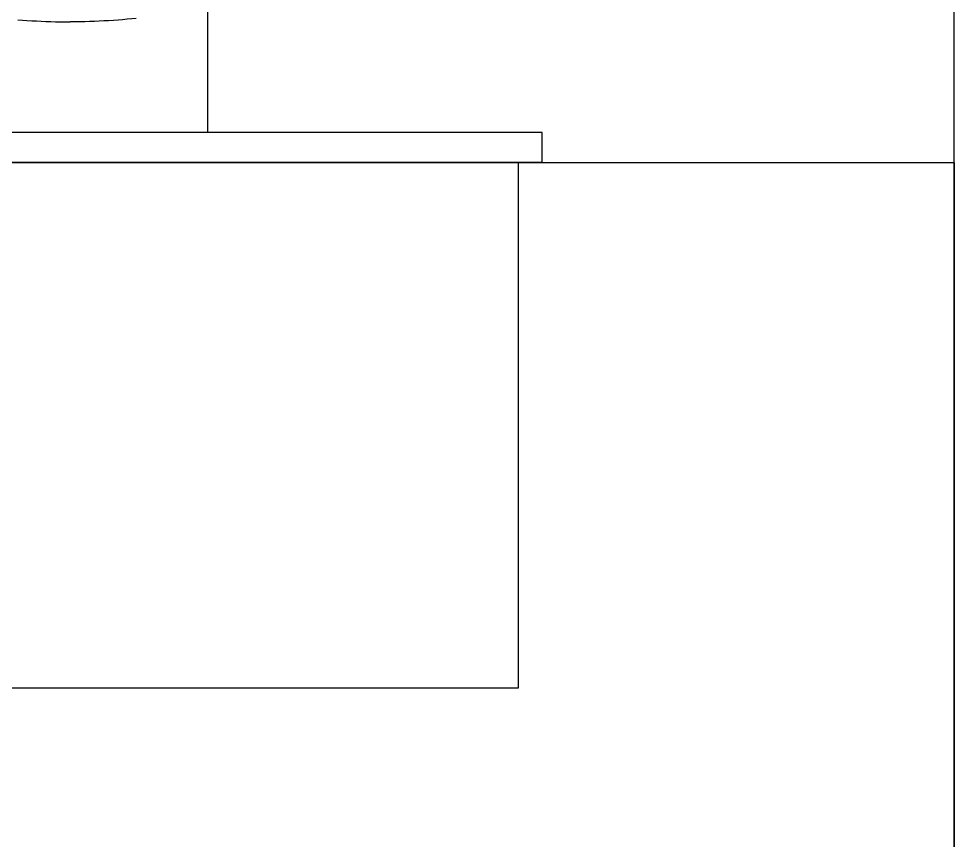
# Model space of a CAD drawing. Extents: x -13345 to 10098, y -1643 to 9113.
# Drawn here: x -9363.02 to -9343.44, y 3453.35 to 3470.53 of the extents above; entities that cross this region are included whole.
import ezdxf

# ---------------------------------------------------------------- set-up
doc = ezdxf.new("R2010")
doc.units = 0
doc.header["$LTSCALE"] = 192
doc.header["$MEASUREMENT"] = 0
for name, color, linetype in [('ARCH-WALLS-EXTERIOR', 5, 'CONTINUOUS'), ('EXPANSION-JOINT', 1, 'CONTINUOUS'), ('UTILITIES-PLUMB', 2, 'CONTINUOUS')]:
    doc.layers.add(name, color=color, linetype=linetype)

# ---------------------------------------------------------------- blocks, each defined once
blk = doc.blocks.new('OVL-II')
at = {"layer": 'UTILITIES-PLUMB'}
for p, q in [((2.875, 3.263), (2.875, 0.625)), ((9.875, 0.625), (-9.875, 0.625)), ((9.875, 0), (9.875, 0.625)), ((9.875, 0), (-9.875, 0)), ((9.375, 0), (9.375, -11)), ((9.375, -11), (-9.375, -11))]:
    blk.add_line(p, q, dxfattribs=at)
for points in [[(-1.098, 2.983), (-1.001, 2.975), (-0.904, 2.968), (-0.805, 2.962), (-0.707, 2.956), (-0.607, 2.951), (-0.507, 2.947), (-0.407, 2.943), (-0.306, 2.941), (-0.204, 2.939), (-0.102, 2.938), (0, 2.937)], [(1.384, 3.011), (1.289, 3.001), (1.194, 2.992), (1.098, 2.983), (1.001, 2.975), (0.904, 2.968), (0.805, 2.962), (0.707, 2.956), (0.607, 2.951), (0.507, 2.947), (0.407, 2.943), (0.306, 2.941), (0.204, 2.939), (0.102, 2.938), (0, 2.937)]]:
    blk.add_lwpolyline(points, dxfattribs=at)

msp = doc.modelspace()

# ---------------------------------------------------------------- linework, layer by layer
at = {"layer": 'ARCH-WALLS-EXTERIOR'}
msp.add_line((-9382.853, 3467.526), (-9343.445, 3467.526), dxfattribs=at)
msp.add_lwpolyline([(-9343.445, 3467.526), (-9343.445, 3427.095)], dxfattribs=at)
at = {"layer": 'EXPANSION-JOINT'}
msp.add_lwpolyline([(-9343.445, 92.274), (-9343.445, 3988.275)], dxfattribs=at)

# ---------------------------------------------------------------- block references
at = {"layer": 'UTILITIES-PLUMB'}
msp.add_blockref('OVL-II', (-9361.945, 3467.526), dxfattribs=at)

doc.saveas('drawing.dxf')
